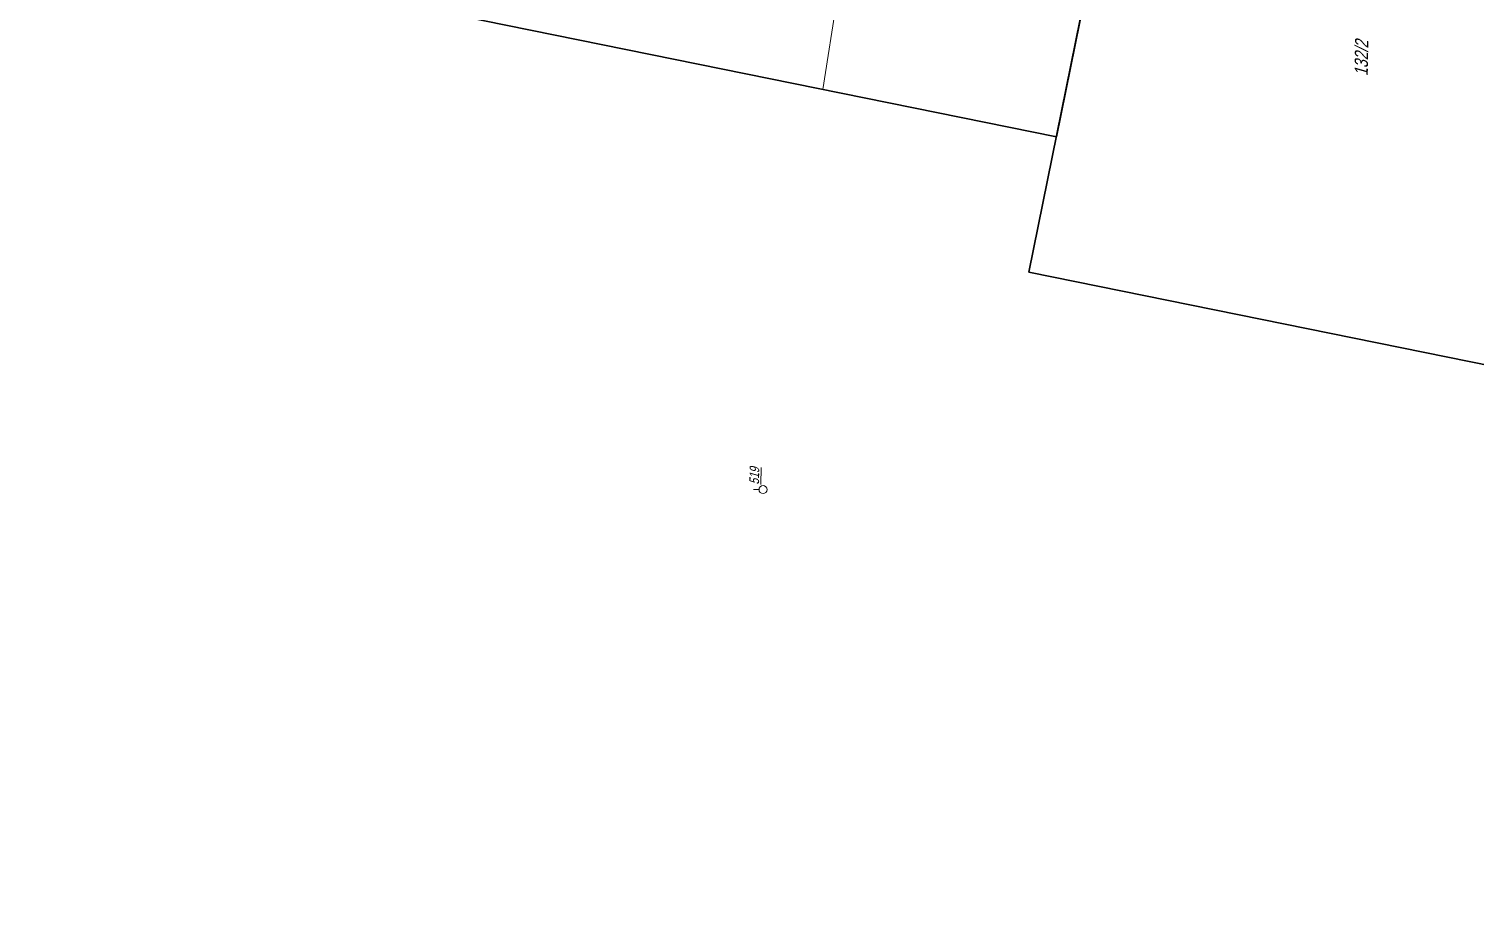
# Model space of a CAD drawing. Header units: millimetres. Extents: x 4848043 to 9699780, y 5827542 to 11659147.
# Drawn here: x 4850218.1 to 4850488, y 5829143.5 to 5829310.2 of the extents above; entities that cross this region are included whole.
import ezdxf

# ---------------------------------------------------------------- set-up
doc = ezdxf.new("R2010")
doc.units = ezdxf.units.MM
doc.header["$MEASUREMENT"] = 0
doc.linetypes.add('0', pattern=[0])
doc.layers.get('0').update_dxf_attribs({"lineweight": 18})
for name, color, linetype, lineweight in [('EDZPD_L_0', 251, '0', 18), ('EDZTD_T_0', 7, '0', 25), ('SZNPM_T_0', 251, '0', 18)]:
    doc.layers.add(name, color=color, linetype=linetype, lineweight=lineweight)
doc.layers.add('RYS layout', color=7, linetype='Continuous', lineweight=30, plot=False)
doc.styles.get("Standard").update_dxf_attribs({"font": 'txt', "width": 0.8, "oblique": 15})

# ---------------------------------------------------------------- blocks, each defined once
blk = doc.blocks.new('OSM')
at = {"color": 0}
blk.add_line((0, 0.375), (0, 0.875), dxfattribs=at)
blk.add_circle((0, 0), 0.375, dxfattribs=at)

msp = doc.modelspace()

# ---------------------------------------------------------------- linework, layer by layer
at = {"layer": 'EDZPD_L_0', "linetype": '0'}
msp.add_line((4850381.83, 5829399.41), (4850366.29, 5829298.89), dxfattribs=at)
at = {"layer": 'RYS layout'}
for points in [[(4850409.84, 5829290.05), (4849812.01, 5829411.31), (4849868.67, 5829690.63), (4850466.49, 5829569.37)], [(4851002.54, 5829143.55), (4850404.72, 5829264.81), (4850461.37, 5829544.12), (4851059.2, 5829422.86)]]:
    msp.add_lwpolyline(points, close=True, dxfattribs=at)

# ---------------------------------------------------------------- block references
at = {"layer": 'SZNPM_T_0', "xscale": 2, "yscale": 2, "zscale": 2, "rotation": 88.97723720235952}
msp.add_blockref('OSM', (4850355.1, 5829224.24), dxfattribs=at)

# ---------------------------------------------------------------- texts
at = {"layer": 'EDZTD_T_0', "insert": (4850466.77, 5829304.72), "char_height": 2.48, "attachment_point": 5, "rotation": 88.9772, "line_spacing_factor": 0.82}
msp.add_mtext('132/2', dxfattribs=at)
at = {"layer": 'SZNPM_T_0', "insert": (4850352.55, 5829225.21), "char_height": 1.8, "attachment_point": 1, "rotation": 88.9772, "line_spacing_factor": 0.82}
msp.add_mtext('{\\L519}\\P', dxfattribs=at)

doc.saveas('drawing.dxf')
